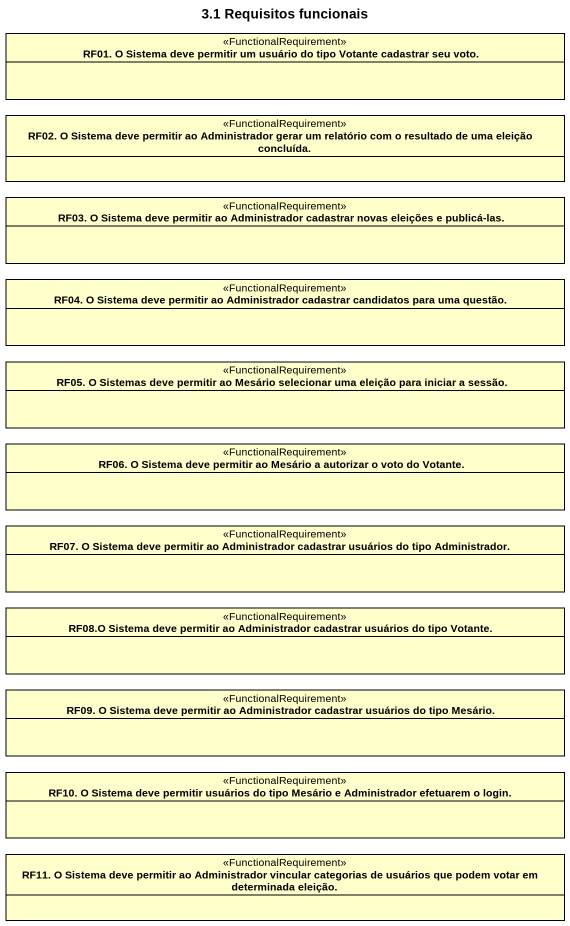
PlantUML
@startuml
title 3.1 Requisitos funcionais
hide circle
hide empty members
class "RF01. O Sistema deve permitir um usuário do tipo Votante cadastrar seu voto." as RF01_O_Sistema_deve <<FunctionalRequirement>>
class "RF02. O Sistema deve permitir ao Administrador gerar um relatório com o resultado de uma eleição concluída." as RF02_O_Sistema_deve <<FunctionalRequirement>>
class "RF03. O Sistema deve permitir ao Administrador cadastrar novas eleições e publicá-las." as RF03_O_Sistema_deve <<FunctionalRequirement>>
class "RF04. O Sistema deve permitir ao Administrador cadastrar candidatos para uma questão." as RF04_O_Sistema_deve <<FunctionalRequirement>>
class "RF05. O Sistemas deve permitir ao Mesário selecionar uma eleição para iniciar a sessão." as RF05_O_Sistemas_deve <<FunctionalRequirement>>
class "RF06. O Sistema deve permitir ao Mesário a autorizar o voto do Votante." as RF06_O_Sistema_deve <<FunctionalRequirement>>
class "RF07. O Sistema deve permitir ao Administrador cadastrar usuários do tipo Administrador." as RF07_O_Sistema_deve <<FunctionalRequirement>>
class "RF08.O Sistema deve permitir ao Administrador cadastrar usuários do tipo Votante." as RF08_O_Sistema_deve <<FunctionalRequirement>>
class "RF09. O Sistema deve permitir ao Administrador cadastrar usuários do tipo Mesário." as RF09_O_Sistema_deve <<FunctionalRequirement>>
class "RF10. O Sistema deve permitir usuários do tipo Mesário e Administrador efetuarem o login." as RF10_O_Sistema_deve <<FunctionalRequirement>>
class "RF11. O Sistema deve permitir ao Administrador vincular categorias de usuários que podem votar em determinada eleição." as RF11_O_Sistema_deve <<FunctionalRequirement>>
@enduml
